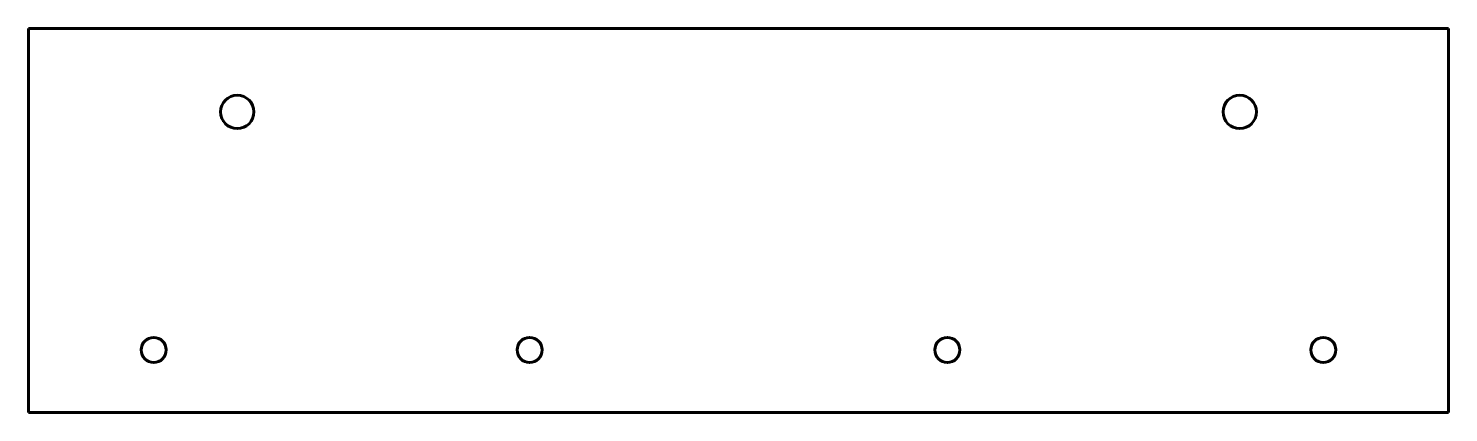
# Model space of a CAD drawing. Header units: millimetres. Extents: x -19 to 321, y 4 to 96.
import ezdxf

# ---------------------------------------------------------------- set-up
doc = ezdxf.new("R2010")
doc.units = ezdxf.units.MM
doc.linetypes.add('K5LT_BASIC', pattern=[0])
doc.layers.add('Системный слой', color=7, linetype='Continuous')

# ---------------------------------------------------------------- blocks, each defined once
blk = doc.blocks.new('U0')
at = {"layer": 'Системный слой', "color": 5, "linetype": 'K5LT_BASIC', "lineweight": 60, "true_color": 0x0000ff}
for p, q in [((-18.97, 95.84), (321.03, 95.84)), ((-18.97, 3.84), (-18.97, 95.84)), ((321.03, 95.84), (321.03, 3.84)), ((321.03, 3.84), (-18.97, 3.84))]:
    blk.add_line(p, q, dxfattribs=at)

msp = doc.modelspace()

# ---------------------------------------------------------------- linework, layer by layer
at = {"layer": 'Системный слой', "color": 5, "linetype": 'K5LT_BASIC', "lineweight": 60, "true_color": 0x0000ff}
for centre, radius in [((31.03, 75.84), 4), ((271.03, 75.84), 4), ((11.03, 18.84), 3), ((101.03, 18.84), 3), ((201.03, 18.84), 3), ((291.03, 18.84), 3)]:
    msp.add_circle(centre, radius, dxfattribs=at)

# ---------------------------------------------------------------- block references
at = {"layer": 'Системный слой'}
msp.add_blockref('U0', (0, 0), dxfattribs=at)

doc.saveas('drawing.dxf')
